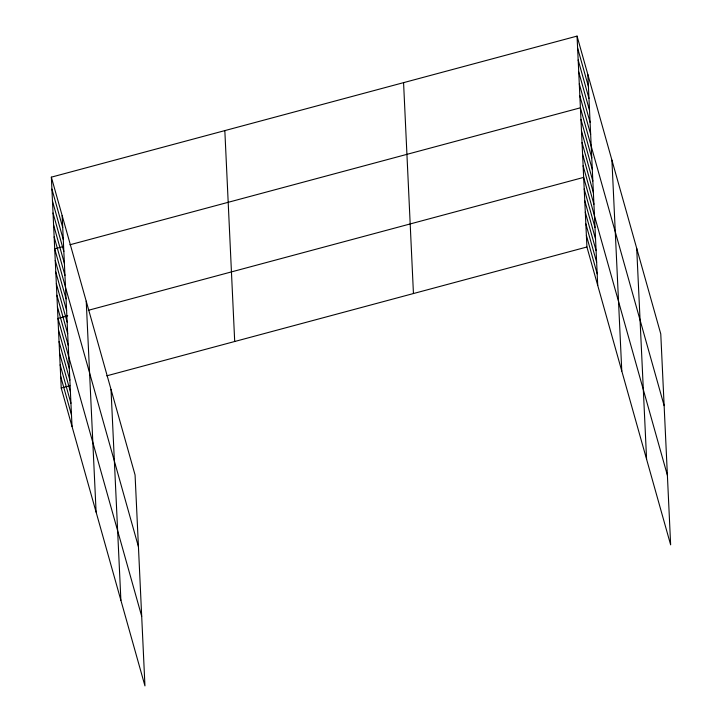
<?xml version="1.0" encoding="UTF-8"?>
<svg xmlns="http://www.w3.org/2000/svg" width="722" height="722" viewBox="0 0 722 722"><rect width="100%" height="100%" fill="white"/><g stroke="black" fill="none" stroke-linecap="round" stroke-linejoin="round"><path stroke-width="1.08" d="M51.352 177.152L135.077 475.004L144.951 685.9L61.226 388.039L51.352 177.152L577.049 36.1L660.774 333.961L670.648 544.848L586.923 246.996L577.049 36.1M63.383 246.527L54.71 248.855L138.434 546.707M69.89 244.785L580.407 107.804L664.132 405.656M67.724 315.83L57.968 318.447L141.692 616.308M88.328 310.307L583.665 177.395L667.39 475.257M61.226 388.039L69.899 385.719M106.766 375.828L586.923 246.996M577.609 48.049L588.412 86.487M578.169 59.998L588.971 98.436M578.728 71.947L589.531 110.394M579.288 83.905L590.091 122.343M579.847 95.855L590.65 134.292M580.948 119.401L591.751 157.838M581.49 130.998L592.293 169.444M582.031 142.604L592.843 181.041M582.582 154.201L593.385 192.639M583.123 165.798L593.926 204.236M584.206 189.002L595.009 227.439M584.748 200.599L595.551 239.036M585.289 212.196L596.101 250.633M585.84 223.793L596.643 262.23M586.381 235.39L597.184 273.828M51.912 189.101L62.715 227.538M52.471 201.05L63.274 239.487M53.031 212.999L63.834 251.437M53.59 224.957L64.393 263.395M54.15 236.906L64.953 275.344M55.251 260.452L66.063 298.89M55.793 272.05L66.605 310.487M56.343 283.656L67.146 322.093M56.885 295.253L67.688 333.69M57.426 306.85L68.229 345.287M58.509 330.044L69.321 368.491M59.06 341.65L69.863 380.088M59.601 353.248L70.404 391.685M60.143 364.845L70.946 403.282M60.684 376.442L71.487 414.879M636.705 248.35L646.587 459.237M611.913 160.149L621.786 371.036M587.852 74.537L597.726 285.434M403.571 82.651L413.444 293.538M224.831 130.601L234.704 341.497M111.017 389.402L120.89 600.289M86.225 301.2L96.098 512.088M62.155 215.589L72.029 426.485"/></g></svg>
